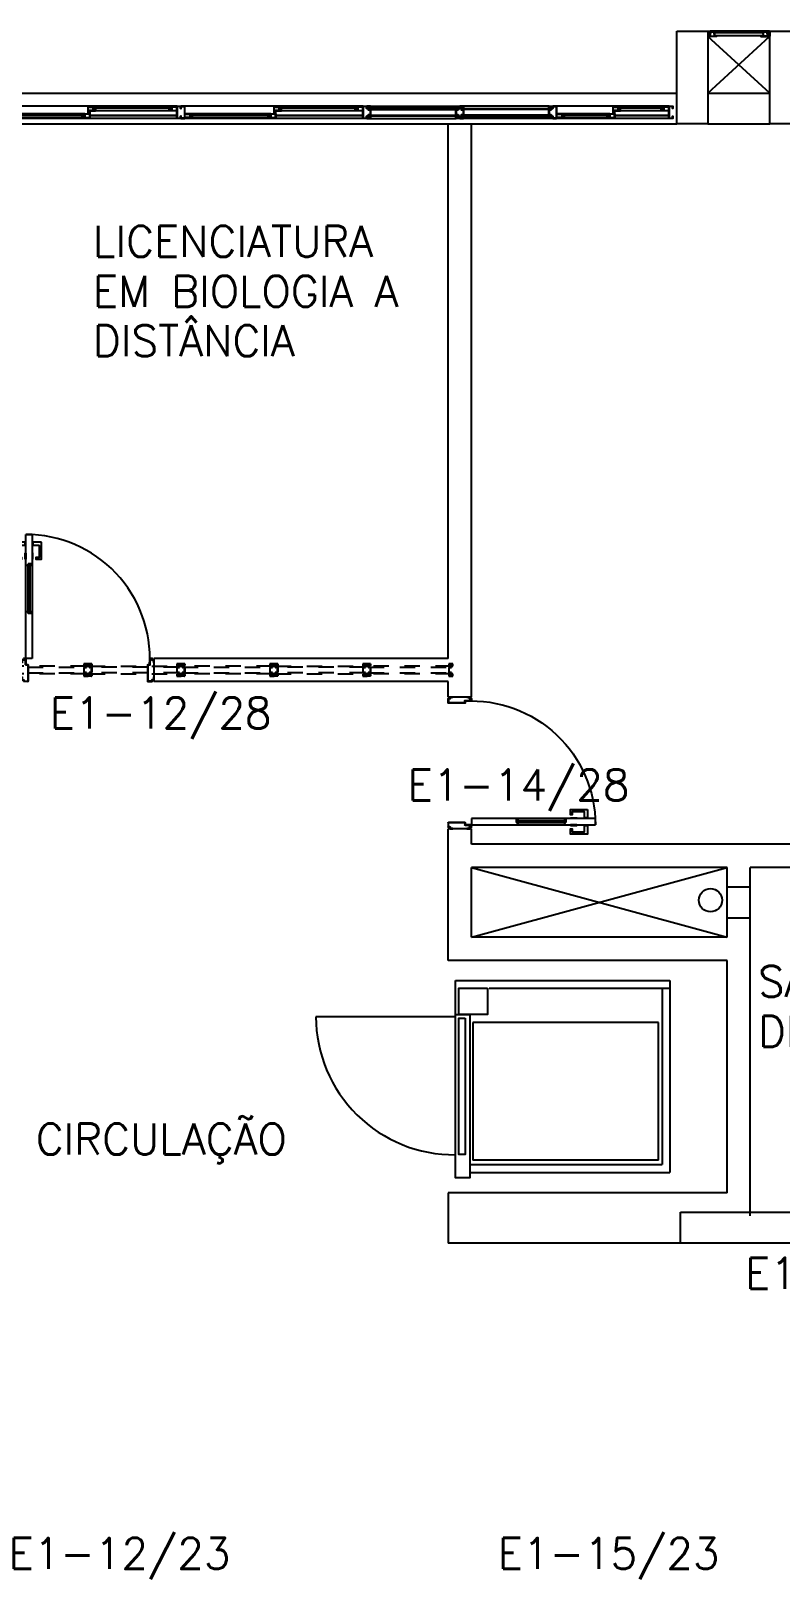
# Model space of a CAD drawing. Header units: millimetres. Extents: x 2801 to 3319, y 1187 to 1422.
# Drawn here: x 3139.78 to 3144.62, y 1273.57 to 1283.6 of the extents above; entities that cross this region are included whole.
import ezdxf

# ---------------------------------------------------------------- set-up
doc = ezdxf.new("R2010")
doc.units = ezdxf.units.MM
doc.linetypes.add('DASHED', pattern=[19.05, 12.7, -6.35])
doc.linetypes.add('HIDDEN', pattern=[0.375, 0.25, -0.125])
for name, color, linetype in [('AR-ALV', 2, 'Continuous'), ('AR-ELEV2', 1, 'Continuous'), ('AR-ELEV3', 1, 'Continuous'), ('AR-ESQ', 1, 'Continuous'), ('AR-ESQ-C', 1, 'Continuous'), ('AR-ESQPROJ', 1, 'HIDDEN'), ('AR-ESTC', 3, 'Continuous'), ('AR-PEITORIL', 1, 'Continuous'), ('AR-PORTA', 1, 'Continuous'), ('AR-PROJ', 1, 'HIDDEN'), ('AR-SHAFT', 1, 'Continuous'), ('AR-TALUDE', 1, 'Continuous'), ('DT-ESQ-BAGUETE-C', 2, 'Continuous'), ('DT-ESQ-BAGUETE-V', 1, 'Continuous'), ('DT-ESQ-CHAPA DOBRADA-V', 1, 'Continuous'), ('DT-ESQ-MARCO-V', 1, 'Continuous'), ('DT-ESQ-PERFIL CADEIRA-C', 2, 'Continuous'), ('DT-ESQ-PERFIL CADEIRA-V', 1, 'Continuous'), ('DT-ESQ-PERFIL U SIMPLES-C', 2, 'Continuous'), ('DT-ESQ-PERFIL U-C', 2, 'Continuous'), ('DT-ESQ-PERFIL U-V', 1, 'Continuous'), ('DT-ESQ-PROJ', 1, 'HIDDEN'), ('DT-ESQ-VENEZIANA-C', 2, 'Continuous'), ('DT-ESQ-VENEZIANA-V', 2, 'Continuous'), ('DT-ESQ-VIDRO-C', 2, 'Continuous'), ('DT-ESQ-VIDRO-V', 2, 'Continuous'), ('ENDEREÇO', 2, 'Continuous'), ('maçaneta', 1, 'Continuous'), ('mov', 1, 'Continuous'), ('PM-PERFIL U-C', 2, 'Continuous'), ('PM-VIDRO', 1, 'Continuous'), ('pm1', 2, 'Continuous'), ('pm2', 2, 'Continuous'), ('projeção', 1, 'DASHED'), ('TEXTO', 2, 'Continuous')]:
    doc.layers.add(name, color=color, linetype=linetype)
doc.styles.add('UNB-100', font='simplex.shx', dxfattribs={"height": 0.2})
doc.styles.add('UNB1-100', font='simplex.shx', dxfattribs={"height": 0.2})

# ---------------------------------------------------------------- blocks, each defined once
blk = doc.blocks.new('elev-plataforma-planta')
at = {"layer": 'AR-ELEV2', "color": 2}
for p, q in [((1.162, 1.31), (0.272, 1.31)), ((0.272, 1.31), (0.272, 0.113)), ((1.162, 1.31), (1.162, 0.113)), ((0.272, 0.113), (0.312, 0.113)), ((0.312, 0.113), (1.102, 0.113)), ((1.102, 0.113), (1.162, 0.113))]:
    blk.add_line(p, q, dxfattribs=at)
for points in [[(0.05, 0.206), (0.221, 0.206), (0.221, 0.021), (0.05, 0.021)], [(0.221, 0.094), (1.274, 0.094), (1.274, 0), (0.221, 0)]]:
    blk.add_lwpolyline(points, close=True, dxfattribs=at)
at = {"layer": 'AR-ELEV3', "color": 2}
for p, q in [((0, 0), (0, 1.384)), ((0, 1.384), (1.24, 1.384)), ((0.05, 0.218), (0.05, 1.384)), ((0.05, 1.334), (1.19, 1.334)), ((1.19, 0.094), (1.19, 1.334)), ((1.24, 0.094), (1.24, 1.384)), ((0.221, 0), (0, 0))]:
    blk.add_line(p, q, dxfattribs=at)
blk.add_lwpolyline([(0.245, 0.063), (1.125, 0.063), (1.125, 0.021), (0.245, 0.021)], close=True, dxfattribs=at)
at = {"layer": 'projeção', "color": 2}
blk.add_line((0.235, 0), (0.235, -0.9), dxfattribs=at)
blk.add_arc((0.234, -0.008), 0.892, 270.0946, 0.5456, dxfattribs=at)
blk = doc.blocks.new('EF61-P')
at = {"layer": 'DT-ESQ-BAGUETE-C', "ltscale": 0.1}
for points in [[(0.0735, -0.1), (0.06, -0.1), (0.06, -0.0985), (0.073, -0.0985, 0.4142136), (0.0735, -0.098), (0.0735, -0.087, 0.4142136), (0.073, -0.0865), (0.06, -0.0865), (0.06, -0.085), (0.0735, -0.085, -0.4142136), (0.075, -0.0865), (0.075, -0.0985, -0.4142136)], [(0.339, -0.1), (0.3525, -0.1), (0.3525, -0.0985), (0.3395, -0.0985, -0.4142136), (0.339, -0.098), (0.339, -0.087, -0.4142136), (0.3395, -0.0865), (0.3525, -0.0865), (0.3525, -0.085), (0.339, -0.085, 0.4142136), (0.3375, -0.0865), (0.3375, -0.0985, 0.4142136)], [(0.4225, -0.055), (0.409, -0.055), (0.409, -0.0535), (0.422, -0.0535, 0.4142136), (0.4225, -0.053), (0.4225, -0.042, 0.4142136), (0.422, -0.0415), (0.409, -0.0415), (0.409, -0.04), (0.4225, -0.04, -0.4142136), (0.424, -0.0415), (0.424, -0.0535, -0.4142136)], [(0.7015, -0.055), (0.715, -0.055), (0.715, -0.0535), (0.702, -0.0535, -0.4142136), (0.7015, -0.053), (0.7015, -0.042, -0.4142136), (0.702, -0.0415), (0.715, -0.0415), (0.715, -0.04), (0.7015, -0.04, 0.4142136), (0.7, -0.0415), (0.7, -0.0535, 0.4142136)], [(2.0485, -0.1), (2.035, -0.1), (2.035, -0.0985), (2.048, -0.0985, 0.4142136), (2.0485, -0.098), (2.0485, -0.087, 0.4142136), (2.048, -0.0865), (2.035, -0.0865), (2.035, -0.085), (2.0485, -0.085, -0.4142136), (2.05, -0.0865), (2.05, -0.0985, -0.4142136)], [(2.5265, -0.1), (2.54, -0.1), (2.54, -0.0985), (2.527, -0.0985, -0.4142136), (2.5265, -0.098), (2.5265, -0.087, -0.4142136), (2.527, -0.0865), (2.54, -0.0865), (2.54, -0.085), (2.5265, -0.085, 0.4142136), (2.525, -0.0865), (2.525, -0.0985, 0.4142136)], [(2.61, -0.055), (2.5965, -0.055), (2.5965, -0.0535), (2.6095, -0.0535, 0.4142136), (2.61, -0.053), (2.61, -0.042, 0.4142136), (2.6095, -0.0415), (2.5965, -0.0415), (2.5965, -0.04), (2.61, -0.04, -0.4142136), (2.6115, -0.0415), (2.6115, -0.0535, -0.4142136)], [(3.1015, -0.055), (3.115, -0.055), (3.115, -0.0535), (3.102, -0.0535, -0.4142136), (3.1015, -0.053), (3.1015, -0.042, -0.4142136), (3.102, -0.0415), (3.115, -0.0415), (3.115, -0.04), (3.1015, -0.04, 0.4142136), (3.1, -0.0415), (3.1, -0.0535, 0.4142136)], [(3.2485, -0.1), (3.235, -0.1), (3.235, -0.0985), (3.248, -0.0985, 0.4142136), (3.2485, -0.098), (3.2485, -0.087, 0.4142136), (3.248, -0.0865), (3.235, -0.0865), (3.235, -0.085), (3.2485, -0.085, -0.4142136), (3.25, -0.0865), (3.25, -0.0985, -0.4142136)], [(3.7265, -0.1), (3.74, -0.1), (3.74, -0.0985), (3.727, -0.0985, -0.4142136), (3.7265, -0.098), (3.7265, -0.087, -0.4142136), (3.727, -0.0865), (3.74, -0.0865), (3.74, -0.085), (3.7265, -0.085, 0.4142136), (3.725, -0.0865), (3.725, -0.0985, 0.4142136)], [(3.81, -0.055), (3.7965, -0.055), (3.7965, -0.0535), (3.8095, -0.0535, 0.4142136), (3.81, -0.053), (3.81, -0.042, 0.4142136), (3.8095, -0.0415), (3.7965, -0.0415), (3.7965, -0.04), (3.81, -0.04, -0.4142136), (3.8115, -0.0415), (3.8115, -0.0535, -0.4142136)]]:
    blk.add_lwpolyline(points, format="xyb", close=True, dxfattribs=at)
at = {"layer": 'DT-ESQ-BAGUETE-V', "ltscale": 0.1}
for p, q in [((0.0735, -0.085), (0.339, -0.085)), ((0.4225, -0.04), (0.7015, -0.04)), ((2.0485, -0.085), (2.5265, -0.085)), ((2.61, -0.04), (3.1015, -0.04)), ((3.2485, -0.085), (3.7265, -0.085)), ((3.81, -0.04), (4.3015, -0.04))]:
    blk.add_line(p, q, dxfattribs=at)
at = {"layer": 'DT-ESQ-CHAPA DOBRADA-V', "ltscale": 0.1}
for p, q in [((0.025, -0.052), (0.374, -0.052)), ((0.025, -0.055), (0.374, -0.055)), ((2, -0.052), (2.5615, -0.052)), ((2, -0.055), (2.5615, -0.055)), ((3.2, -0.052), (3.7615, -0.052)), ((3.2, -0.055), (3.7615, -0.055))]:
    blk.add_line(p, q, dxfattribs=at)
at = {"layer": 'DT-ESQ-MARCO-V', "ltscale": 0.1}
for p, q in [((0.7985, -0.035), (1.3515, -0.035)), ((1.9515, -0.035), (1.3985, -0.035)), ((0.7985, -0.115), (1.3515, -0.115)), ((1.9515, -0.115), (1.3985, -0.115))]:
    blk.add_line(p, q, dxfattribs=at)
at = {"layer": 'DT-ESQ-PERFIL CADEIRA-C', "ltscale": 0.1}
for p, q in [((0.376, -0.0635), (0.4225, -0.0635)), ((0.75, -0.0635), (0.7015, -0.0635)), ((2.5635, -0.0635), (2.61, -0.0635)), ((3.15, -0.0635), (3.1015, -0.0635)), ((3.7635, -0.0635), (3.81, -0.0635)), ((0.025, -0.1085), (0.0735, -0.1085)), ((0.3855, -0.1085), (0.339, -0.1085)), ((2, -0.1085), (2.0485, -0.1085)), ((2.573, -0.1085), (2.5265, -0.1085)), ((3.2, -0.1085), (3.2485, -0.1085)), ((3.773, -0.1085), (3.7265, -0.1085))]:
    blk.add_line(p, q, dxfattribs=at)
for points in [[(0.0735, -0.11), (0.025, -0.11), (0.025, -0.1085), (0.06, -0.1085, -0.1989119), (0.0589, -0.1081, -0.1989128), (0.0585, -0.107), (0.0585, -0.087, 0.4142136), (0.058, -0.0865), (0.025, -0.0865), (0.025, -0.085), (0.0585, -0.085, -0.4142136), (0.06, -0.0865), (0.06, -0.0985), (0.06, -0.1), (0.06, -0.107), (0.0735, -0.107, -1)], [(0.339, -0.107, 1), (0.339, -0.11), (0.3855, -0.11, 0.4142136), (0.3875, -0.108), (0.3875, -0.087, 0.4142136), (0.3855, -0.085), (0.354, -0.085, 0.4142136), (0.3525, -0.0865), (0.3525, -0.107)], [(0.3525, -0.1085, 0.1989127), (0.3536, -0.1081, 0.1989133), (0.354, -0.107), (0.354, -0.087, -0.4142136), (0.3545, -0.0865), (0.3855, -0.0865, -0.4142136), (0.386, -0.087), (0.386, -0.108, -0.4142136), (0.3855, -0.1085)], [(0.4225, -0.062, -1), (0.4225, -0.065), (0.376, -0.065, -0.4142136), (0.374, -0.063), (0.374, -0.042, -0.4142136), (0.376, -0.04), (0.4075, -0.04, -0.4142136), (0.409, -0.0415), (0.409, -0.062)], [(0.409, -0.0635, -0.1989127), (0.4079, -0.0631, -0.1989133), (0.4075, -0.062), (0.4075, -0.042, 0.4142136), (0.407, -0.0415), (0.376, -0.0415, 0.4142136), (0.3755, -0.042), (0.3755, -0.063, 0.4142136), (0.376, -0.0635)], [(0.7015, -0.065), (0.75, -0.065), (0.75, -0.0635), (0.715, -0.0635, 0.1989119), (0.7161, -0.0631, 0.1989128), (0.7165, -0.062), (0.7165, -0.042, -0.4142136), (0.717, -0.0415), (0.75, -0.0415), (0.75, -0.04), (0.7165, -0.04, 0.4142136), (0.715, -0.0415), (0.715, -0.0535), (0.715, -0.055), (0.715, -0.062), (0.7015, -0.062, 1)], [(2.0485, -0.11), (2, -0.11), (2, -0.1085), (2.035, -0.1085, -0.1989119), (2.0339, -0.1081, -0.1989128), (2.0335, -0.107), (2.0335, -0.087, 0.4142136), (2.033, -0.0865), (2, -0.0865), (2, -0.085), (2.0335, -0.085, -0.4142136), (2.035, -0.0865), (2.035, -0.0985), (2.035, -0.1), (2.035, -0.107), (2.0485, -0.107, -1)], [(2.5265, -0.107, 1), (2.5265, -0.11), (2.573, -0.11, 0.4142136), (2.575, -0.108), (2.575, -0.087, 0.4142136), (2.573, -0.085), (2.5415, -0.085, 0.4142136), (2.54, -0.0865), (2.54, -0.107)], [(2.54, -0.1085, 0.1989127), (2.5411, -0.1081, 0.1989133), (2.5415, -0.107), (2.5415, -0.087, -0.4142136), (2.542, -0.0865), (2.573, -0.0865, -0.4142136), (2.5735, -0.087), (2.5735, -0.108, -0.4142136), (2.573, -0.1085)], [(2.61, -0.062, -1), (2.61, -0.065), (2.5635, -0.065, -0.4142136), (2.5615, -0.063), (2.5615, -0.042, -0.4142136), (2.5635, -0.04), (2.595, -0.04, -0.4142136), (2.5965, -0.0415), (2.5965, -0.062)], [(2.5965, -0.0635, -0.1989127), (2.5954, -0.0631, -0.1989133), (2.595, -0.062), (2.595, -0.042, 0.4142136), (2.5945, -0.0415), (2.5635, -0.0415, 0.4142136), (2.563, -0.042), (2.563, -0.063, 0.4142136), (2.5635, -0.0635)], [(3.1015, -0.065), (3.15, -0.065), (3.15, -0.0635), (3.115, -0.0635, 0.1989119), (3.1161, -0.0631, 0.1989128), (3.1165, -0.062), (3.1165, -0.042, -0.4142136), (3.117, -0.0415), (3.15, -0.0415), (3.15, -0.04), (3.1165, -0.04, 0.4142136), (3.115, -0.0415), (3.115, -0.0535), (3.115, -0.055), (3.115, -0.062), (3.1015, -0.062, 1)], [(3.2485, -0.11), (3.2, -0.11), (3.2, -0.1085), (3.235, -0.1085, -0.1989119), (3.2339, -0.1081, -0.1989128), (3.2335, -0.107), (3.2335, -0.087, 0.4142136), (3.233, -0.0865), (3.2, -0.0865), (3.2, -0.085), (3.2335, -0.085, -0.4142136), (3.235, -0.0865), (3.235, -0.0985), (3.235, -0.1), (3.235, -0.107), (3.2485, -0.107, -1)], [(3.7265, -0.107, 1), (3.7265, -0.11), (3.773, -0.11, 0.4142136), (3.775, -0.108), (3.775, -0.087, 0.4142136), (3.773, -0.085), (3.7415, -0.085, 0.4142136), (3.74, -0.0865), (3.74, -0.107)], [(3.74, -0.1085, 0.1989127), (3.7411, -0.1081, 0.1989133), (3.7415, -0.107), (3.7415, -0.087, -0.4142136), (3.742, -0.0865), (3.773, -0.0865, -0.4142136), (3.7735, -0.087), (3.7735, -0.108, -0.4142136), (3.773, -0.1085)], [(3.81, -0.062, -1), (3.81, -0.065), (3.7635, -0.065, -0.4142136), (3.7615, -0.063), (3.7615, -0.042, -0.4142136), (3.7635, -0.04), (3.795, -0.04, -0.4142136), (3.7965, -0.0415), (3.7965, -0.062)], [(3.7965, -0.0635, -0.1989127), (3.7954, -0.0631, -0.1989133), (3.795, -0.062), (3.795, -0.042, 0.4142136), (3.7945, -0.0415), (3.7635, -0.0415, 0.4142136), (3.763, -0.042), (3.763, -0.063, 0.4142136), (3.7635, -0.0635)]]:
    blk.add_lwpolyline(points, format="xyb", close=True, dxfattribs=at)
at = {"layer": 'DT-ESQ-PERFIL CADEIRA-V', "ltscale": 0.1}
for p, q in [((0.4075, -0.065), (0.7015, -0.065)), ((2.595, -0.065), (3.1015, -0.065)), ((3.795, -0.065), (4.3015, -0.065)), ((0.0735, -0.11), (0.339, -0.11)), ((2.0485, -0.11), (2.5265, -0.11)), ((3.2485, -0.11), (3.7265, -0.11))]:
    blk.add_line(p, q, dxfattribs=at)
at = {"layer": 'DT-ESQ-PERFIL U SIMPLES-C', "ltscale": 0.1}
for points in [[(0.376, -0.077), (0.384, -0.077), (0.384, -0.0755), (0.376, -0.0755, -0.4142136), (0.3755, -0.075), (0.3755, -0.067, -0.4142136), (0.376, -0.0665), (0.384, -0.0665), (0.384, -0.065), (0.376, -0.065, 0.4142136), (0.374, -0.067), (0.374, -0.075, 0.4142136)], [(0.3855, -0.073), (0.3775, -0.073), (0.3775, -0.0745), (0.3855, -0.0745, -0.4142136), (0.386, -0.075), (0.386, -0.083, -0.4142136), (0.3855, -0.0835), (0.3775, -0.0835), (0.3775, -0.085), (0.3855, -0.085, 0.4142136), (0.3875, -0.083), (0.3875, -0.075, 0.4142136)], [(2.5635, -0.077), (2.5715, -0.077), (2.5715, -0.0755), (2.5635, -0.0755, -0.4142136), (2.563, -0.075), (2.563, -0.067, -0.4142136), (2.5635, -0.0665), (2.5715, -0.0665), (2.5715, -0.065), (2.5635, -0.065, 0.4142136), (2.5615, -0.067), (2.5615, -0.075, 0.4142136)], [(2.573, -0.073), (2.565, -0.073), (2.565, -0.0745), (2.573, -0.0745, -0.4142136), (2.5735, -0.075), (2.5735, -0.083, -0.4142136), (2.573, -0.0835), (2.565, -0.0835), (2.565, -0.085), (2.573, -0.085, 0.4142136), (2.575, -0.083), (2.575, -0.075, 0.4142136)], [(3.7635, -0.077), (3.7715, -0.077), (3.7715, -0.0755), (3.7635, -0.0755, -0.4142136), (3.763, -0.075), (3.763, -0.067, -0.4142136), (3.7635, -0.0665), (3.7715, -0.0665), (3.7715, -0.065), (3.7635, -0.065, 0.4142136), (3.7615, -0.067), (3.7615, -0.075, 0.4142136)], [(3.773, -0.073), (3.765, -0.073), (3.765, -0.0745), (3.773, -0.0745, -0.4142136), (3.7735, -0.075), (3.7735, -0.083, -0.4142136), (3.773, -0.0835), (3.765, -0.0835), (3.765, -0.085), (3.773, -0.085, 0.4142136), (3.775, -0.083), (3.775, -0.075, 0.4142136)]]:
    blk.add_lwpolyline(points, format="xyb", close=True, dxfattribs=at)
at = {"layer": 'DT-ESQ-PERFIL U-C', "ltscale": 0.1}
for points in [[(0, -0.0365, -0.4142136), (0.0015, -0.035), (0.0235, -0.035, -0.4142136), (0.025, -0.0365), (0.025, -0.1135, -0.4142136), (0.0235, -0.115), (0.0015, -0.115, -0.4142136), (0, -0.1135), (0, -0.1), (0.0015, -0.1), (0.0015, -0.113, 0.4142136), (0.002, -0.1135), (0.023, -0.1135, 0.4142136), (0.0235, -0.113), (0.0235, -0.037, 0.4142136), (0.023, -0.0365), (0.002, -0.0365, 0.4142136), (0.0015, -0.037), (0.0015, -0.05), (0, -0.05)], [(0.775, -0.0365, 0.4142136), (0.7735, -0.035), (0.7515, -0.035, 0.4142136), (0.75, -0.0365), (0.75, -0.1135, 0.4142136), (0.7515, -0.115), (0.7735, -0.115, 0.4142136), (0.775, -0.1135), (0.775, -0.1), (0.7735, -0.1), (0.7735, -0.113, -0.4142136), (0.773, -0.1135), (0.752, -0.1135, -0.4142136), (0.7515, -0.113), (0.7515, -0.037, -0.4142136), (0.752, -0.0365), (0.773, -0.0365, -0.4142136), (0.7735, -0.037), (0.7735, -0.05), (0.775, -0.05)], [(0.8, -0.1035), (0.8, -0.1135, -0.4142136), (0.7985, -0.115), (0.7765, -0.115, -0.4142136), (0.775, -0.1135), (0.775, -0.1), (0.7765, -0.1), (0.7765, -0.113, 0.4142136), (0.777, -0.1135), (0.798, -0.1135, 0.4142136), (0.7985, -0.113), (0.7985, -0.1035), (0.7855, -0.1035, -0.4142136), (0.784, -0.102), (0.784, -0.092, -0.4142136), (0.7855, -0.0905), (0.7985, -0.0905), (0.7985, -0.0595), (0.7855, -0.0595, -0.4142136), (0.784, -0.058), (0.784, -0.048, -0.4142136), (0.7855, -0.0465), (0.7985, -0.0465), (0.7985, -0.037, 0.4142136), (0.798, -0.0365), (0.777, -0.0365, 0.4142136), (0.7765, -0.037), (0.7765, -0.05), (0.775, -0.05), (0.775, -0.0365, -0.4142136), (0.7765, -0.035), (0.7985, -0.035, -0.4142136), (0.8, -0.0365), (0.8, -0.0465, -0.4142136), (0.7985, -0.048), (0.7855, -0.048), (0.7855, -0.058), (0.7985, -0.058), (0.7985, -0.058, -0.4142136), (0.8, -0.0595), (0.8, -0.0905, -0.4142136), (0.7985, -0.092), (0.7985, -0.092), (0.7855, -0.092), (0.7855, -0.102), (0.7985, -0.102, -0.4142136)], [(1.35, -0.1035), (1.35, -0.1135, 0.4142136), (1.3515, -0.115), (1.3735, -0.115, 0.4142136), (1.375, -0.1135), (1.375, -0.1), (1.3735, -0.1), (1.3735, -0.113, -0.4142136), (1.373, -0.1135), (1.352, -0.1135, -0.4142136), (1.3515, -0.113), (1.3515, -0.1035), (1.3645, -0.1035, 0.4142136), (1.366, -0.102), (1.366, -0.092, 0.4142136), (1.3645, -0.0905), (1.3515, -0.0905), (1.3515, -0.0595), (1.3645, -0.0595, 0.4142136), (1.366, -0.058), (1.366, -0.048, 0.4142136), (1.3645, -0.0465), (1.3515, -0.0465), (1.3515, -0.037, -0.4142136), (1.352, -0.0365), (1.373, -0.0365, -0.4142136), (1.3735, -0.037), (1.3735, -0.05), (1.375, -0.05), (1.375, -0.0365, 0.4142136), (1.3735, -0.035), (1.3515, -0.035, 0.4142136), (1.35, -0.0365), (1.35, -0.0465, 0.4142136), (1.3515, -0.048), (1.3645, -0.048), (1.3645, -0.058), (1.3515, -0.058), (1.3515, -0.058, 0.4142136), (1.35, -0.0595), (1.35, -0.0905, 0.4142136), (1.3515, -0.092), (1.3515, -0.092), (1.3645, -0.092), (1.3645, -0.102), (1.3515, -0.102, 0.4142136)], [(1.4, -0.1035), (1.4, -0.1135, -0.4142136), (1.3985, -0.115), (1.3765, -0.115, -0.4142136), (1.375, -0.1135), (1.375, -0.1), (1.3765, -0.1), (1.3765, -0.113, 0.4142136), (1.377, -0.1135), (1.398, -0.1135, 0.4142136), (1.3985, -0.113), (1.3985, -0.1035), (1.3855, -0.1035, -0.4142136), (1.384, -0.102), (1.384, -0.092, -0.4142136), (1.3855, -0.0905), (1.3985, -0.0905), (1.3985, -0.0595), (1.3855, -0.0595, -0.4142136), (1.384, -0.058), (1.384, -0.048, -0.4142136), (1.3855, -0.0465), (1.3985, -0.0465), (1.3985, -0.037, 0.4142136), (1.398, -0.0365), (1.377, -0.0365, 0.4142136), (1.3765, -0.037), (1.3765, -0.05), (1.375, -0.05), (1.375, -0.0365, -0.4142136), (1.3765, -0.035), (1.3985, -0.035, -0.4142136), (1.4, -0.0365), (1.4, -0.0465, -0.4142136), (1.3985, -0.048), (1.3855, -0.048), (1.3855, -0.058), (1.3985, -0.058), (1.3985, -0.058, -0.4142136), (1.4, -0.0595), (1.4, -0.0905, -0.4142136), (1.3985, -0.092), (1.3985, -0.092), (1.3855, -0.092), (1.3855, -0.102), (1.3985, -0.102, -0.4142136)], [(1.95, -0.1035), (1.95, -0.1135, 0.4142136), (1.9515, -0.115), (1.9735, -0.115, 0.4142136), (1.975, -0.1135), (1.975, -0.1), (1.9735, -0.1), (1.9735, -0.113, -0.4142136), (1.973, -0.1135), (1.952, -0.1135, -0.4142136), (1.9515, -0.113), (1.9515, -0.1035), (1.9645, -0.1035, 0.4142136), (1.966, -0.102), (1.966, -0.092, 0.4142136), (1.9645, -0.0905), (1.9515, -0.0905), (1.9515, -0.0595), (1.9645, -0.0595, 0.4142136), (1.966, -0.058), (1.966, -0.048, 0.4142136), (1.9645, -0.0465), (1.9515, -0.0465), (1.9515, -0.037, -0.4142136), (1.952, -0.0365), (1.973, -0.0365, -0.4142136), (1.9735, -0.037), (1.9735, -0.05), (1.975, -0.05), (1.975, -0.0365, 0.4142136), (1.9735, -0.035), (1.9515, -0.035, 0.4142136), (1.95, -0.0365), (1.95, -0.0465, 0.4142136), (1.9515, -0.048), (1.9645, -0.048), (1.9645, -0.058), (1.9515, -0.058), (1.9515, -0.058, 0.4142136), (1.95, -0.0595), (1.95, -0.0905, 0.4142136), (1.9515, -0.092), (1.9515, -0.092), (1.9645, -0.092), (1.9645, -0.102), (1.9515, -0.102, 0.4142136)], [(1.975, -0.0365, -0.4142136), (1.9765, -0.035), (1.9985, -0.035, -0.4142136), (2, -0.0365), (2, -0.1135, -0.4142136), (1.9985, -0.115), (1.9765, -0.115, -0.4142136), (1.975, -0.1135), (1.975, -0.1), (1.9765, -0.1), (1.9765, -0.113, 0.4142136), (1.977, -0.1135), (1.998, -0.1135, 0.4142136), (1.9985, -0.113), (1.9985, -0.037, 0.4142136), (1.998, -0.0365), (1.977, -0.0365, 0.4142136), (1.9765, -0.037), (1.9765, -0.05), (1.975, -0.05)], [(3.175, -0.0365, 0.4142136), (3.1735, -0.035), (3.1515, -0.035, 0.4142136), (3.15, -0.0365), (3.15, -0.1135, 0.4142136), (3.1515, -0.115), (3.1735, -0.115, 0.4142136), (3.175, -0.1135), (3.175, -0.1), (3.1735, -0.1), (3.1735, -0.113, -0.4142136), (3.173, -0.1135), (3.152, -0.1135, -0.4142136), (3.1515, -0.113), (3.1515, -0.037, -0.4142136), (3.152, -0.0365), (3.173, -0.0365, -0.4142136), (3.1735, -0.037), (3.1735, -0.05), (3.175, -0.05)], [(3.175, -0.0365, -0.4142136), (3.1765, -0.035), (3.1985, -0.035, -0.4142136), (3.2, -0.0365), (3.2, -0.1135, -0.4142136), (3.1985, -0.115), (3.1765, -0.115, -0.4142136), (3.175, -0.1135), (3.175, -0.1), (3.1765, -0.1), (3.1765, -0.113, 0.4142136), (3.177, -0.1135), (3.198, -0.1135, 0.4142136), (3.1985, -0.113), (3.1985, -0.037, 0.4142136), (3.198, -0.0365), (3.177, -0.0365, 0.4142136), (3.1765, -0.037), (3.1765, -0.05), (3.175, -0.05)]]:
    blk.add_lwpolyline(points, format="xyb", close=True, dxfattribs=at)
at = {"layer": 'DT-ESQ-PERFIL U-V', "ltscale": 0.1}
for p, q in [((0.0235, -0.035), (0.7515, -0.035)), ((1.9985, -0.035), (3.1515, -0.035)), ((3.1985, -0.035), (4.3515, -0.035)), ((0.0235, -0.115), (0.7515, -0.115)), ((1.9985, -0.115), (3.1515, -0.115)), ((3.1985, -0.115), (4.3515, -0.115))]:
    blk.add_line(p, q, dxfattribs=at)
at = {"layer": 'DT-ESQ-VIDRO-C', "ltscale": 0.1}
for points in [[(0.7125, -0.06), (0.7125, -0.057), (0.4115, -0.057), (0.4115, -0.06)], [(1.3625, -0.056), (1.3625, -0.05), (0.7875, -0.05), (0.7875, -0.056)], [(1.3875, -0.056), (1.3875, -0.05), (1.9625, -0.05), (1.9625, -0.056)], [(3.1125, -0.06), (3.1125, -0.057), (2.599, -0.057), (2.599, -0.06)], [(4.3125, -0.06), (4.3125, -0.057), (3.799, -0.057), (3.799, -0.06)], [(0.063, -0.105), (0.063, -0.102), (0.3495, -0.102), (0.3495, -0.105)], [(2.038, -0.105), (2.038, -0.102), (2.537, -0.102), (2.537, -0.105)], [(3.238, -0.105), (3.238, -0.102), (3.737, -0.102), (3.737, -0.105)]]:
    blk.add_lwpolyline(points, close=True, dxfattribs=at)
at = {"layer": 'DT-ESQ-VIDRO-V', "ltscale": 0.1}
for points in [[(1.3625, -0.094), (1.3625, -0.1), (0.7875, -0.1), (0.7875, -0.094)], [(1.3875, -0.094), (1.3875, -0.1), (1.9625, -0.1), (1.9625, -0.094)]]:
    blk.add_lwpolyline(points, close=True, dxfattribs=at)
blk = doc.blocks.new('EF138-P')
at = {"layer": 'DT-ESQ-PROJ', "ltscale": 0.1}
for points in [[(0.025, -0.1035), (0.025, -0.1135, -0.4142136), (0.0235, -0.115), (0.0015, -0.115, -0.4142136), (0, -0.1135), (0, -0.1), (0.0015, -0.1), (0.0015, -0.113, 0.4142136), (0.002, -0.1135), (0.023, -0.1135, 0.4142136), (0.0235, -0.113), (0.0235, -0.1035), (0.0105, -0.1035, -0.4142136), (0.009, -0.102), (0.009, -0.092, -0.4142136), (0.0105, -0.0905), (0.0235, -0.0905), (0.0235, -0.0595), (0.0105, -0.0595, -0.4142136), (0.009, -0.058), (0.009, -0.048, -0.4142136), (0.0105, -0.0465), (0.0235, -0.0465), (0.0235, -0.037, 0.4142136), (0.023, -0.0365), (0.002, -0.0365, 0.4142136), (0.0015, -0.037), (0.0015, -0.05), (0, -0.05), (0, -0.0365, -0.4142136), (0.0015, -0.035), (0.0235, -0.035, -0.4142136), (0.025, -0.0365), (0.025, -0.0465, -0.4142136), (0.0235, -0.048), (0.0105, -0.048), (0.0105, -0.058), (0.0235, -0.058), (0.0235, -0.058, -0.4142136), (0.025, -0.0595), (0.025, -0.0905, -0.4142136), (0.0235, -0.092), (0.0235, -0.092), (0.0105, -0.092), (0.0105, -0.102), (0.0235, -0.102, -0.4142136)], [(0.575, -0.1035), (0.575, -0.1135, 0.4142136), (0.5765, -0.115), (0.5985, -0.115, 0.4142136), (0.6, -0.1135), (0.6, -0.1), (0.5985, -0.1), (0.5985, -0.113, -0.4142136), (0.598, -0.1135), (0.577, -0.1135, -0.4142136), (0.5765, -0.113), (0.5765, -0.1035), (0.5895, -0.1035, 0.4142136), (0.591, -0.102), (0.591, -0.092, 0.4142136), (0.5895, -0.0905), (0.5765, -0.0905), (0.5765, -0.0595), (0.5895, -0.0595, 0.4142136), (0.591, -0.058), (0.591, -0.048, 0.4142136), (0.5895, -0.0465), (0.5765, -0.0465), (0.5765, -0.037, -0.4142136), (0.577, -0.0365), (0.598, -0.0365, -0.4142136), (0.5985, -0.037), (0.5985, -0.05), (0.6, -0.05), (0.6, -0.0365, 0.4142136), (0.5985, -0.035), (0.5765, -0.035, 0.4142136), (0.575, -0.0365), (0.575, -0.0465, 0.4142136), (0.5765, -0.048), (0.5895, -0.048), (0.5895, -0.058), (0.5765, -0.058), (0.5765, -0.058, 0.4142136), (0.575, -0.0595), (0.575, -0.0905, 0.4142136), (0.5765, -0.092), (0.5765, -0.092), (0.5895, -0.092), (0.5895, -0.102), (0.5765, -0.102, 0.4142136)], [(0.625, -0.1035), (0.625, -0.1135, -0.4142136), (0.6235, -0.115), (0.6015, -0.115, -0.4142136), (0.6, -0.1135), (0.6, -0.1), (0.6015, -0.1), (0.6015, -0.113, 0.4142136), (0.602, -0.1135), (0.623, -0.1135, 0.4142136), (0.6235, -0.113), (0.6235, -0.1035), (0.6105, -0.1035, -0.4142136), (0.609, -0.102), (0.609, -0.092, -0.4142136), (0.6105, -0.0905), (0.6235, -0.0905), (0.6235, -0.0595), (0.6105, -0.0595, -0.4142136), (0.609, -0.058), (0.609, -0.048, -0.4142136), (0.6105, -0.0465), (0.6235, -0.0465), (0.6235, -0.037, 0.4142136), (0.623, -0.0365), (0.602, -0.0365, 0.4142136), (0.6015, -0.037), (0.6015, -0.05), (0.6, -0.05), (0.6, -0.0365, -0.4142136), (0.6015, -0.035), (0.6235, -0.035, -0.4142136), (0.625, -0.0365), (0.625, -0.0465, -0.4142136), (0.6235, -0.048), (0.6105, -0.048), (0.6105, -0.058), (0.6235, -0.058), (0.6235, -0.058, -0.4142136), (0.625, -0.0595), (0.625, -0.0905, -0.4142136), (0.6235, -0.092), (0.6235, -0.092), (0.6105, -0.092), (0.6105, -0.102), (0.6235, -0.102, -0.4142136)], [(1.175, -0.1035), (1.175, -0.1135, 0.4142136), (1.1765, -0.115), (1.1985, -0.115, 0.4142136), (1.2, -0.1135), (1.2, -0.1), (1.1985, -0.1), (1.1985, -0.113, -0.4142136), (1.198, -0.1135), (1.177, -0.1135, -0.4142136), (1.1765, -0.113), (1.1765, -0.1035), (1.1895, -0.1035, 0.4142136), (1.191, -0.102), (1.191, -0.092, 0.4142136), (1.1895, -0.0905), (1.1765, -0.0905), (1.1765, -0.0595), (1.1895, -0.0595, 0.4142136), (1.191, -0.058), (1.191, -0.048, 0.4142136), (1.1895, -0.0465), (1.1765, -0.0465), (1.1765, -0.037, -0.4142136), (1.177, -0.0365), (1.198, -0.0365, -0.4142136), (1.1985, -0.037), (1.1985, -0.05), (1.2, -0.05), (1.2, -0.0365, 0.4142136), (1.1985, -0.035), (1.1765, -0.035, 0.4142136), (1.175, -0.0365), (1.175, -0.0465, 0.4142136), (1.1765, -0.048), (1.1895, -0.048), (1.1895, -0.058), (1.1765, -0.058), (1.1765, -0.058, 0.4142136), (1.175, -0.0595), (1.175, -0.0905, 0.4142136), (1.1765, -0.092), (1.1765, -0.092), (1.1895, -0.092), (1.1895, -0.102), (1.1765, -0.102, 0.4142136)], [(1.225, -0.1035), (1.225, -0.1135, -0.4142136), (1.2235, -0.115), (1.2015, -0.115, -0.4142136), (1.2, -0.1135), (1.2, -0.1), (1.2015, -0.1), (1.2015, -0.113, 0.4142136), (1.202, -0.1135), (1.223, -0.1135, 0.4142136), (1.2235, -0.113), (1.2235, -0.1035), (1.2105, -0.1035, -0.4142136), (1.209, -0.102), (1.209, -0.092, -0.4142136), (1.2105, -0.0905), (1.2235, -0.0905), (1.2235, -0.0595), (1.2105, -0.0595, -0.4142136), (1.209, -0.058), (1.209, -0.048, -0.4142136), (1.2105, -0.0465), (1.2235, -0.0465), (1.2235, -0.037, 0.4142136), (1.223, -0.0365), (1.202, -0.0365, 0.4142136), (1.2015, -0.037), (1.2015, -0.05), (1.2, -0.05), (1.2, -0.0365, -0.4142136), (1.2015, -0.035), (1.2235, -0.035, -0.4142136), (1.225, -0.0365), (1.225, -0.0465, -0.4142136), (1.2235, -0.048), (1.2105, -0.048), (1.2105, -0.058), (1.2235, -0.058), (1.2235, -0.058, -0.4142136), (1.225, -0.0595), (1.225, -0.0905, -0.4142136), (1.2235, -0.092), (1.2235, -0.092), (1.2105, -0.092), (1.2105, -0.102), (1.2235, -0.102, -0.4142136)], [(1.775, -0.1035), (1.775, -0.1135, 0.4142136), (1.7765, -0.115), (1.7985, -0.115, 0.4142136), (1.8, -0.1135), (1.8, -0.1), (1.7985, -0.1), (1.7985, -0.113, -0.4142136), (1.798, -0.1135), (1.777, -0.1135, -0.4142136), (1.7765, -0.113), (1.7765, -0.1035), (1.7895, -0.1035, 0.4142136), (1.791, -0.102), (1.791, -0.092, 0.4142136), (1.7895, -0.0905), (1.7765, -0.0905), (1.7765, -0.0595), (1.7895, -0.0595, 0.4142136), (1.791, -0.058), (1.791, -0.048, 0.4142136), (1.7895, -0.0465), (1.7765, -0.0465), (1.7765, -0.037, -0.4142136), (1.777, -0.0365), (1.798, -0.0365, -0.4142136), (1.7985, -0.037), (1.7985, -0.05), (1.8, -0.05), (1.8, -0.0365, 0.4142136), (1.7985, -0.035), (1.7765, -0.035, 0.4142136), (1.775, -0.0365), (1.775, -0.0465, 0.4142136), (1.7765, -0.048), (1.7895, -0.048), (1.7895, -0.058), (1.7765, -0.058), (1.7765, -0.058, 0.4142136), (1.775, -0.0595), (1.775, -0.0905, 0.4142136), (1.7765, -0.092), (1.7765, -0.092), (1.7895, -0.092), (1.7895, -0.102), (1.7765, -0.102, 0.4142136)], [(1.825, -0.1035), (1.825, -0.1135, -0.4142136), (1.8235, -0.115), (1.8015, -0.115, -0.4142136), (1.8, -0.1135), (1.8, -0.1), (1.8015, -0.1), (1.8015, -0.113, 0.4142136), (1.802, -0.1135), (1.823, -0.1135, 0.4142136), (1.8235, -0.113), (1.8235, -0.1035), (1.8105, -0.1035, -0.4142136), (1.809, -0.102), (1.809, -0.092, -0.4142136), (1.8105, -0.0905), (1.8235, -0.0905), (1.8235, -0.0595), (1.8105, -0.0595, -0.4142136), (1.809, -0.058), (1.809, -0.048, -0.4142136), (1.8105, -0.0465), (1.8235, -0.0465), (1.8235, -0.037, 0.4142136), (1.823, -0.0365), (1.802, -0.0365, 0.4142136), (1.8015, -0.037), (1.8015, -0.05), (1.8, -0.05), (1.8, -0.0365, -0.4142136), (1.8015, -0.035), (1.8235, -0.035, -0.4142136), (1.825, -0.0365), (1.825, -0.0465, -0.4142136), (1.8235, -0.048), (1.8105, -0.048), (1.8105, -0.058), (1.8235, -0.058), (1.8235, -0.058, -0.4142136), (1.825, -0.0595), (1.825, -0.0905, -0.4142136), (1.8235, -0.092), (1.8235, -0.092), (1.8105, -0.092), (1.8105, -0.102), (1.8235, -0.102, -0.4142136)], [(2.375, -0.1035), (2.375, -0.1135, 0.4142136), (2.3765, -0.115), (2.3985, -0.115, 0.4142136), (2.4, -0.1135), (2.4, -0.1), (2.3985, -0.1), (2.3985, -0.113, -0.4142136), (2.398, -0.1135), (2.377, -0.1135, -0.4142136), (2.3765, -0.113), (2.3765, -0.1035), (2.3895, -0.1035, 0.4142136), (2.391, -0.102), (2.391, -0.092, 0.4142136), (2.3895, -0.0905), (2.3765, -0.0905), (2.3765, -0.0595), (2.3895, -0.0595, 0.4142136), (2.391, -0.058), (2.391, -0.048, 0.4142136), (2.3895, -0.0465), (2.3765, -0.0465), (2.3765, -0.037, -0.4142136), (2.377, -0.0365), (2.398, -0.0365, -0.4142136), (2.3985, -0.037), (2.3985, -0.05), (2.4, -0.05), (2.4, -0.0365, 0.4142136), (2.3985, -0.035), (2.3765, -0.035, 0.4142136), (2.375, -0.0365), (2.375, -0.0465, 0.4142136), (2.3765, -0.048), (2.3895, -0.048), (2.3895, -0.058), (2.3765, -0.058), (2.3765, -0.058, 0.4142136), (2.375, -0.0595), (2.375, -0.0905, 0.4142136), (2.3765, -0.092), (2.3765, -0.092), (2.3895, -0.092), (2.3895, -0.102), (2.3765, -0.102, 0.4142136)], [(2.425, -0.1035), (2.425, -0.1135, -0.4142136), (2.4235, -0.115), (2.4015, -0.115, -0.4142136), (2.4, -0.1135), (2.4, -0.1), (2.4015, -0.1), (2.4015, -0.113, 0.4142136), (2.402, -0.1135), (2.423, -0.1135, 0.4142136), (2.4235, -0.113), (2.4235, -0.1035), (2.4105, -0.1035, -0.4142136), (2.409, -0.102), (2.409, -0.092, -0.4142136), (2.4105, -0.0905), (2.4235, -0.0905), (2.4235, -0.0595), (2.4105, -0.0595, -0.4142136), (2.409, -0.058), (2.409, -0.048, -0.4142136), (2.4105, -0.0465), (2.4235, -0.0465), (2.4235, -0.037, 0.4142136), (2.423, -0.0365), (2.402, -0.0365, 0.4142136), (2.4015, -0.037), (2.4015, -0.05), (2.4, -0.05), (2.4, -0.0365, -0.4142136), (2.4015, -0.035), (2.4235, -0.035, -0.4142136), (2.425, -0.0365), (2.425, -0.0465, -0.4142136), (2.4235, -0.048), (2.4105, -0.048), (2.4105, -0.058), (2.4235, -0.058), (2.4235, -0.058, -0.4142136), (2.425, -0.0595), (2.425, -0.0905, -0.4142136), (2.4235, -0.092), (2.4235, -0.092), (2.4105, -0.092), (2.4105, -0.102), (2.4235, -0.102, -0.4142136)], [(2.975, -0.1035), (2.975, -0.1135, 0.4142136), (2.9765, -0.115), (2.9985, -0.115, 0.4142136), (3, -0.1135), (3, -0.1), (2.9985, -0.1), (2.9985, -0.113, -0.4142136), (2.998, -0.1135), (2.977, -0.1135, -0.4142136), (2.9765, -0.113), (2.9765, -0.1035), (2.9895, -0.1035, 0.4142136), (2.991, -0.102), (2.991, -0.092, 0.4142136), (2.9895, -0.0905), (2.9765, -0.0905), (2.9765, -0.0595), (2.9895, -0.0595, 0.4142136), (2.991, -0.058), (2.991, -0.048, 0.4142136), (2.9895, -0.0465), (2.9765, -0.0465), (2.9765, -0.037, -0.4142136), (2.977, -0.0365), (2.998, -0.0365, -0.4142136), (2.9985, -0.037), (2.9985, -0.05), (3, -0.05), (3, -0.0365, 0.4142136), (2.9985, -0.035), (2.9765, -0.035, 0.4142136), (2.975, -0.0365), (2.975, -0.0465, 0.4142136), (2.9765, -0.048), (2.9895, -0.048), (2.9895, -0.058), (2.9765, -0.058), (2.9765, -0.058, 0.4142136), (2.975, -0.0595), (2.975, -0.0905, 0.4142136), (2.9765, -0.092), (2.9765, -0.092), (2.9895, -0.092), (2.9895, -0.102), (2.9765, -0.102, 0.4142136)], [(3.025, -0.1035), (3.025, -0.1135, -0.4142136), (3.0235, -0.115), (3.0015, -0.115, -0.4142136), (3, -0.1135), (3, -0.1), (3.0015, -0.1), (3.0015, -0.113, 0.4142136), (3.002, -0.1135), (3.023, -0.1135, 0.4142136), (3.0235, -0.113), (3.0235, -0.1035), (3.0105, -0.1035, -0.4142136), (3.009, -0.102), (3.009, -0.092, -0.4142136), (3.0105, -0.0905), (3.0235, -0.0905), (3.0235, -0.0595), (3.0105, -0.0595, -0.4142136), (3.009, -0.058), (3.009, -0.048, -0.4142136), (3.0105, -0.0465), (3.0235, -0.0465), (3.0235, -0.037, 0.4142136), (3.023, -0.0365), (3.002, -0.0365, 0.4142136), (3.0015, -0.037), (3.0015, -0.05), (3, -0.05), (3, -0.0365, -0.4142136), (3.0015, -0.035), (3.0235, -0.035, -0.4142136), (3.025, -0.0365), (3.025, -0.0465, -0.4142136), (3.0235, -0.048), (3.0105, -0.048), (3.0105, -0.058), (3.0235, -0.058), (3.0235, -0.058, -0.4142136), (3.025, -0.0595), (3.025, -0.0905, -0.4142136), (3.0235, -0.092), (3.0235, -0.092), (3.0105, -0.092), (3.0105, -0.102), (3.0235, -0.102, -0.4142136)], [(3.575, -0.1035), (3.575, -0.1135, 0.4142136), (3.5765, -0.115), (3.5985, -0.115, 0.4142136), (3.6, -0.1135), (3.6, -0.1), (3.5985, -0.1), (3.5985, -0.113, -0.4142136), (3.598, -0.1135), (3.577, -0.1135, -0.4142136), (3.5765, -0.113), (3.5765, -0.1035), (3.5895, -0.1035, 0.4142136), (3.591, -0.102), (3.591, -0.092, 0.4142136), (3.5895, -0.0905), (3.5765, -0.0905), (3.5765, -0.0595), (3.5895, -0.0595, 0.4142136), (3.591, -0.058), (3.591, -0.048, 0.4142136), (3.5895, -0.0465), (3.5765, -0.0465), (3.5765, -0.037, -0.4142136), (3.577, -0.0365), (3.598, -0.0365, -0.4142136), (3.5985, -0.037), (3.5985, -0.05), (3.6, -0.05), (3.6, -0.0365, 0.4142136), (3.5985, -0.035), (3.5765, -0.035, 0.4142136), (3.575, -0.0365), (3.575, -0.0465, 0.4142136), (3.5765, -0.048), (3.5895, -0.048), (3.5895, -0.058), (3.5765, -0.058), (3.5765, -0.058, 0.4142136), (3.575, -0.0595), (3.575, -0.0905, 0.4142136), (3.5765, -0.092), (3.5765, -0.092), (3.5895, -0.092), (3.5895, -0.102), (3.5765, -0.102, 0.4142136)], [(3.625, -0.1035), (3.625, -0.1135, -0.4142136), (3.6235, -0.115), (3.6015, -0.115, -0.4142136), (3.6, -0.1135), (3.6, -0.1), (3.6015, -0.1), (3.6015, -0.113, 0.4142136), (3.602, -0.1135), (3.623, -0.1135, 0.4142136), (3.6235, -0.113), (3.6235, -0.1035), (3.6105, -0.1035, -0.4142136), (3.609, -0.102), (3.609, -0.092, -0.4142136), (3.6105, -0.0905), (3.6235, -0.0905), (3.6235, -0.0595), (3.6105, -0.0595, -0.4142136), (3.609, -0.058), (3.609, -0.048, -0.4142136), (3.6105, -0.0465), (3.6235, -0.0465), (3.6235, -0.037, 0.4142136), (3.623, -0.0365), (3.602, -0.0365, 0.4142136), (3.6015, -0.037), (3.6015, -0.05), (3.6, -0.05), (3.6, -0.0365, -0.4142136), (3.6015, -0.035), (3.6235, -0.035, -0.4142136), (3.625, -0.0365), (3.625, -0.0465, -0.4142136), (3.6235, -0.048), (3.6105, -0.048), (3.6105, -0.058), (3.6235, -0.058), (3.6235, -0.058, -0.4142136), (3.625, -0.0595), (3.625, -0.0905, -0.4142136), (3.6235, -0.092), (3.6235, -0.092), (3.6105, -0.092), (3.6105, -0.102), (3.6235, -0.102, -0.4142136)], [(4.13, -0.1035), (4.13, -0.1135, 0.4142136), (4.1315, -0.115), (4.1535, -0.115, 0.4142136), (4.155, -0.1135), (4.155, -0.1), (4.1535, -0.1), (4.1535, -0.113, -0.4142136), (4.153, -0.1135), (4.132, -0.1135, -0.4142136), (4.1315, -0.113), (4.1315, -0.1035), (4.1445, -0.1035, 0.4142136), (4.146, -0.102), (4.146, -0.092, 0.4142136), (4.1445, -0.0905), (4.1315, -0.0905), (4.1315, -0.0595), (4.1445, -0.0595, 0.4142136), (4.146, -0.058), (4.146, -0.048, 0.4142136), (4.1445, -0.0465), (4.1315, -0.0465), (4.1315, -0.037, -0.4142136), (4.132, -0.0365), (4.153, -0.0365, -0.4142136), (4.1535, -0.037), (4.1535, -0.05), (4.155, -0.05), (4.155, -0.0365, 0.4142136), (4.1535, -0.035), (4.1315, -0.035, 0.4142136), (4.13, -0.0365), (4.13, -0.0465, 0.4142136), (4.1315, -0.048), (4.1445, -0.048), (4.1445, -0.058), (4.1315, -0.058), (4.1315, -0.058, 0.4142136), (4.13, -0.0595), (4.13, -0.0905, 0.4142136), (4.1315, -0.092), (4.1315, -0.092), (4.1445, -0.092), (4.1445, -0.102), (4.1315, -0.102, 0.4142136)]]:
    blk.add_lwpolyline(points, format="xyb", close=True, dxfattribs=at)
for points in [[(0.0125, -0.056), (0.0125, -0.05), (0.5875, -0.05), (0.5875, -0.056)], [(0.0125, -0.094), (0.0125, -0.1), (0.5875, -0.1), (0.5875, -0.094)], [(1.1875, -0.056), (1.1875, -0.05), (0.6125, -0.05), (0.6125, -0.056)], [(1.1875, -0.094), (1.1875, -0.1), (0.6125, -0.1), (0.6125, -0.094)], [(1.7875, -0.056), (1.7875, -0.05), (1.2125, -0.05), (1.2125, -0.056)], [(1.7875, -0.094), (1.7875, -0.1), (1.2125, -0.1), (1.2125, -0.094)], [(1.8125, -0.056), (1.8125, -0.05), (2.3875, -0.05), (2.3875, -0.056)], [(1.8125, -0.094), (1.8125, -0.1), (2.3875, -0.1), (2.3875, -0.094)], [(2.9875, -0.056), (2.9875, -0.05), (2.4125, -0.05), (2.4125, -0.056)], [(2.9875, -0.094), (2.9875, -0.1), (2.4125, -0.1), (2.4125, -0.094)], [(3.0125, -0.056), (3.0125, -0.05), (3.5875, -0.05), (3.5875, -0.056)], [(3.0125, -0.094), (3.0125, -0.1), (3.5875, -0.1), (3.5875, -0.094)], [(4.1425, -0.056), (4.1425, -0.05), (3.6125, -0.05), (3.6125, -0.056)], [(4.1425, -0.094), (4.1425, -0.1), (3.6125, -0.1), (3.6125, -0.094)]]:
    blk.add_lwpolyline(points, close=True, dxfattribs=at)
blk = doc.blocks.new('EF01A-P')
at = {"layer": 'DT-ESQ-BAGUETE-C', "ltscale": 0.1}
for points in [[(0.002, 0.035), (0.015, 0.035), (0.015, 0.033), (0.002, 0.033), (0.002, 0.005), (0.015, 0.005), (0.015, 0.004), (0.002, 0.004, -0.414214), (0, 0.005), (0, 0.033, -0.414214)], [(0.398, 0.035), (0.385, 0.035), (0.385, 0.033), (0.398, 0.033), (0.398, 0.005), (0.385, 0.005), (0.385, 0.004), (0.398, 0.004, 0.414214), (0.4, 0.005), (0.4, 0.033, 0.414214)]]:
    blk.add_lwpolyline(points, format="xyb", close=True, dxfattribs=at)
at = {"layer": 'DT-ESQ-PERFIL CADEIRA-C', "ltscale": 0.1}
for points in [[(0.01, 0.002), (0.01, 0.003), (0.002, 0.003, 1), (0.002, 0), (0.015, 0, 0.414214), (0.016, 0.002), (0.016, 0.033), (0.043, 0.033)], [(0.043, 0.006), (0.018, 0.006), (0.018, 0.016), (0.016, 0.016), (0.016, 0.006, 0.414214), (0.018, 0.005), (0.043, 0.005), (0.056, 0.005, 1), (0.056, 0.008), (0.043, 0.008), (0.043, 0.02), (0.043, 0.032), (0.056, 0.032, 1), (0.056, 0.035), (0.043, 0.035), (0.016, 0.035, 0.414214), (0.015, 0.033), (0.015, 0.002), (0.002, 0.002)], [(0.041, 0.02), (0.041, 0.032, -0.414214), (0.043, 0.033), (0.056, 0.033)], [(0.041, 0.02), (0.041, 0.008, 0.414214), (0.043, 0.006), (0.056, 0.006)], [(0.357, 0.006), (0.382, 0.006), (0.382, 0.016), (0.383, 0.016), (0.383, 0.006, -0.414214), (0.382, 0.005), (0.357, 0.005), (0.344, 0.005, -1), (0.344, 0.008), (0.357, 0.008), (0.357, 0.02), (0.357, 0.032), (0.344, 0.032, -1), (0.344, 0.035), (0.357, 0.035), (0.383, 0.035, -0.414214), (0.385, 0.033), (0.385, 0.002), (0.398, 0.002)], [(0.358, 0.02), (0.358, 0.032, 0.414214), (0.357, 0.033), (0.344, 0.033)], [(0.358, 0.02), (0.358, 0.008, -0.414214), (0.357, 0.006), (0.344, 0.006)], [(0.39, 0.002), (0.39, 0.003), (0.398, 0.003, -1), (0.398, 0), (0.385, 0, -0.414214), (0.383, 0.002), (0.383, 0.033), (0.357, 0.033)]]:
    blk.add_lwpolyline(points, format="xyb", dxfattribs=at)
at = {"layer": 'DT-ESQ-PERFIL CADEIRA-V', "ltscale": 0.1}
blk.add_line((0.015, 0), (0.385, 0), dxfattribs=at)
at = {"layer": 'DT-ESQ-VENEZIANA-C', "ltscale": 0.1}
for p, q in [((0.043, 0.011), (0.357, 0.011)), ((0.043, 0.009), (0.357, 0.009))]:
    blk.add_line(p, q, dxfattribs=at)
at = {"layer": 'DT-ESQ-VENEZIANA-V', "ltscale": 0.1}
blk.add_line((0.043, 0.031), (0.357, 0.031), dxfattribs=at)
blk = doc.blocks.new('PM3V-A')
at = {"layer": 'maçaneta'}
for points in [[(0.02, 0.9), (-0.035, 0.9), (-0.035, 0.79), (0, 0.79), (0, 0.8), (-0.02, 0.8), (-0.02, 0.879, -0.414214), (-0.018, 0.88), (0.02, 0.88)], [(0.125, 0.9), (0.07, 0.9), (0.07, 0.88), (0.109, 0.88, -0.414214), (0.11, 0.879), (0.11, 0.8), (0.09, 0.8), (0.09, 0.79), (0.125, 0.79)]]:
    blk.add_lwpolyline(points, format="xyb", close=True, dxfattribs=at)
for points in [[(0.02, 0.79), (0.02, 0.83), (0.025, 0.83), (0.025, 0.79)], [(0.07, 0.79), (0.07, 0.83), (0.065, 0.83), (0.065, 0.79)]]:
    blk.add_lwpolyline(points, close=True, dxfattribs=at)
at = {"layer": 'mov'}
blk.add_arc((0.025, 0.15), 0.8, 356.8472, 90, dxfattribs=at)
at = {"layer": 'PM-PERFIL U-C'}
for p, q in [((0, 0.12), (0, 0.139)), ((0.002, 0.12), (0, 0.12)), ((0.002, 0.14), (0.01, 0.14)), ((0.002, 0.138), (0.002, 0.12)), ((0.011, 0.138), (0.002, 0.138)), ((0.01, 0.14), (0.01, 0.149)), ((0.012, 0.15), (0.024, 0.15)), ((0.012, 0.148), (0.012, 0.14)), ((0.023, 0.148), (0.012, 0.148)), ((0.023, 0.109), (0.023, 0.148)), ((0.025, 0.15), (0.025, 0.109)), ((0.025, 0.149), (0.025, 0.109)), ((0.025, 0.109), (0.035, 0.109)), ((0.038, 0.109), (0.025, 0.109)), ((0.038, 0.107), (0.025, 0.107)), ((0.038, 0.107), (0.038, 0.002)), ((0.04, 0.108), (0.04, 0.002)), ((0.81, 0.108), (0.81, 0.002)), ((0.812, 0.109), (0.825, 0.109)), ((0.812, 0.107), (0.826, 0.107)), ((0.812, 0.107), (0.812, 0.002)), ((0.825, 0.109), (0.815, 0.109)), ((0.825, 0.149), (0.825, 0.109)), ((0.839, 0.15), (0.827, 0.15)), ((0.827, 0.148), (0.838, 0.148)), ((0.827, 0.109), (0.827, 0.148)), ((0.838, 0.148), (0.838, 0.14)), ((0.84, 0.14), (0.84, 0.149)), ((0.849, 0.14), (0.84, 0.14)), ((0.84, 0.138), (0.848, 0.138)), ((0.848, 0.138), (0.848, 0.12)), ((0.848, 0.12), (0.85, 0.12)), ((0.85, 0.12), (0.85, 0.139)), ((0, 0.03), (0.002, 0.03)), ((0, 0.012), (0, 0.03)), ((0.002, 0.03), (0.002, 0.012)), ((0.002, 0.012), (0.011, 0.012)), ((0.01, 0.01), (0.002, 0.01)), ((0.01, 0.002), (0.01, 0.01)), ((0.012, 0.011), (0.012, 0.002)), ((0.012, 0.002), (0.038, 0.002)), ((0.038, 0), (0.012, 0)), ((0.838, 0.002), (0.812, 0.002)), ((0.812, 0), (0.839, 0)), ((0.815, 0), (0.84, 0)), ((0.838, 0.011), (0.838, 0.002)), ((0.848, 0.012), (0.84, 0.012)), ((0.84, 0.01), (0.85, 0.01)), ((0.84, 0), (0.84, 0.01)), ((0.84, 0.002), (0.84, 0.01)), ((0.84, 0.01), (0.849, 0.01)), ((0.85, 0.03), (0.848, 0.03)), ((0.848, 0.03), (0.848, 0.012)), ((0.85, 0.012), (0.85, 0.03))]:
    blk.add_line(p, q, dxfattribs=at)
for centre, start, end in [((0.002, 0.139), 90, 180), ((0.012, 0.149), 90, 180), ((0.011, 0.14), 270, 0), ((0.025, 0.109), 180, 270), ((0.024, 0.149), 360, 90), ((0.038, 0.108), 0, 90), ((0.812, 0.108), 90, 180), ((0.827, 0.149), 90, 180), ((0.826, 0.109), 270, 0), ((0.84, 0.14), 180, 270), ((0.839, 0.149), 0, 90), ((0.849, 0.139), 0, 90), ((0.002, 0.012), 180, 270), ((0.012, 0.002), 180, 270), ((0.011, 0.011), 0, 90), ((0.038, 0.002), 269.9386, 0), ((0.812, 0.002), 180, 270.0614), ((0.84, 0.011), 90, 180), ((0.839, 0.002), 270, 0), ((0.849, 0.012), 270, 0)]:
    blk.add_arc(centre, 0.0015, start, end, dxfattribs=at)
at = {"layer": 'PM-VIDRO'}
for p, q in [((0.04, 0.45), (0.04, 0.75)), ((0.05, 0.75), (0.05, 0.45))]:
    blk.add_line(p, q, dxfattribs=at)
at = {"layer": 'pm1'}
for p, q in [((0.025, 0.95), (0.065, 0.95)), ((0.025, 0.75), (0.025, 0.95)), ((0.065, 0.95), (0.065, 0.76)), ((0.04, 0.75), (0.025, 0.75)), ((0.065, 0.76), (0.04, 0.76)), ((0.04, 0.75), (0.04, 0.76)), ((0.05, 0.76), (0.05, 0.75)), ((0.065, 0.75), (0.05, 0.75)), ((0.065, 0.76), (0.065, 0.75)), ((0.025, 0.15), (0.025, 0.45)), ((0.04, 0.45), (0.025, 0.45)), ((0.04, 0.44), (0.04, 0.45)), ((0.065, 0.44), (0.04, 0.44)), ((0.065, 0.45), (0.05, 0.45)), ((0.05, 0.45), (0.05, 0.44)), ((0.065, 0.45), (0.065, 0.44)), ((0.065, 0.44), (0.065, 0.15)), ((0.065, 0.15), (0.025, 0.15))]:
    blk.add_line(p, q, dxfattribs=at)
at = {"layer": 'pm2'}
for p, q in [((0.025, 0.45), (0.025, 0.75)), ((0.065, 0.75), (0.065, 0.45))]:
    blk.add_line(p, q, dxfattribs=at)

msp = doc.modelspace()

# ---------------------------------------------------------------- linework, layer by layer
at = {"layer": 'AR-ALV'}
for p, q in [((3144.15, 1283.2), (3144.55, 1283.2)), ((3142.475, 1283), (3142.625, 1283)), ((3142.475, 1279.55), (3142.475, 1283)), ((3142.625, 1279.3), (3142.625, 1283)), ((3144.15, 1283), (3144.55, 1283)), ((3142.475, 1279.55), (3140.575, 1279.55)), ((3140.575, 1279.55), (3140.575, 1279.4)), ((3142.475, 1279.4), (3140.575, 1279.4)), ((3142.475, 1279.3), (3142.475, 1279.4)), ((3142.625, 1279.3), (3142.475, 1279.3)), ((3142.475, 1277.6), (3142.475, 1278.45)), ((3142.625, 1278.45), (3142.475, 1278.45)), ((3142.625, 1278.35), (3142.625, 1278.45)), ((3146.225, 1278.35), (3142.625, 1278.35)), ((3144.275, 1278.2), (3142.625, 1278.2)), ((3142.625, 1277.75), (3142.625, 1278.2)), ((3144.275, 1277.75), (3144.275, 1278.2)), ((3144.425, 1275.95), (3144.425, 1278.2)), ((3146.075, 1278.2), (3144.425, 1278.2)), ((3144.275, 1277.75), (3142.625, 1277.75)), ((3144.275, 1277.6), (3142.475, 1277.6)), ((3144.275, 1276.1), (3144.275, 1277.6)), ((3142.475, 1276.1), (3142.475, 1275.775)), ((3144.275, 1276.1), (3142.475, 1276.1)), ((3143.975, 1275.775), (3142.475, 1275.775))]:
    msp.add_line(p, q, dxfattribs=at)
at = {"layer": 'AR-ESQ-C'}
msp.add_circle((3144.168, 1277.988), 0.075, dxfattribs=at)
at = {"layer": 'AR-ESQPROJ'}
for p, q in [((3144.275, 1278.075), (3144.425, 1278.075)), ((3144.275, 1277.875), (3144.425, 1277.875))]:
    msp.add_line(p, q, dxfattribs=at)
at = {"layer": 'AR-ESTC'}
for points in [[(3143.95, 1283.6), (3144.15, 1283.6), (3144.15, 1283), (3143.95, 1283)], [(3144.55, 1283.6), (3144.75, 1283.6), (3144.75, 1283), (3144.55, 1283)], [(3143.975, 1275.975), (3144.725, 1275.975), (3144.725, 1275.775), (3143.975, 1275.775)]]:
    msp.add_lwpolyline(points, close=True, dxfattribs=at)
at = {"layer": 'AR-PEITORIL'}
for p, q in [((3138.75, 1283.2), (3143.95, 1283.2)), ((3138.75, 1283), (3143.95, 1283))]:
    msp.add_line(p, q, dxfattribs=at)
at = {"layer": 'AR-SHAFT'}
for p, q in [((3144.15, 1283.2), (3144.548, 1283.565)), ((3144.55, 1283.2), (3144.15, 1283.565)), ((3142.625, 1277.75), (3144.275, 1278.2)), ((3142.625, 1278.2), (3144.275, 1277.75))]:
    msp.add_line(p, q, dxfattribs=at)
at = {"layer": 'AR-TALUDE'}
msp.add_open_spline([(3124.368, 1268.258), (3124.871, 1261.761), (3127.557, 1246.765), (3144.942, 1233.619), (3156.167, 1236.332), (3164.448, 1242.032), (3171.625, 1254.534), (3176.632, 1265.464), (3181.196, 1274.178), (3183.241, 1280.082)], degree=3, knots=[0.874603, 0.874603, 0.874603, 0.874603, 13.033613, 24.300817, 33.994288, 45.623477, 57.311406, 66.544355, 85.146679, 85.146679, 85.146679, 85.146679], dxfattribs=at)

# ---------------------------------------------------------------- block references
at = {"layer": 'AR-ESQ', "rotation": 180}
for name, p in [('EF01A-P', (3144.55, 1283.6)), ('EF61-P', (3143.925, 1283))]:
    msp.add_blockref(name, p, dxfattribs=at)
at = {"layer": 'AR-ESQ'}
msp.add_blockref('EF138-P', (3138.35, 1279.55), dxfattribs=at)
at = {"layer": 'AR-PORTA'}
msp.add_blockref('PM3V-A', (3139.725, 1279.4), dxfattribs=at)
at = {"layer": 'AR-PORTA', "xscale": -1, "rotation": 270}
msp.add_blockref('PM3V-A', (3142.475, 1278.45), dxfattribs=at)
at = {"layer": 'AR-PROJ', "rotation": 270}
msp.add_blockref('elev-plataforma-planta', (3142.522, 1277.471), dxfattribs=at)

# ---------------------------------------------------------------- texts
at = {"layer": 'ENDEREÇO', "style": 'UNB1-100'}
for s, p in [('E1-12/28', (3139.904, 1279.098)), ('E1-14/28', (3142.213, 1278.633)), ('E1-16/25', (3144.391, 1275.48)), ('E1-12/23', (3139.638, 1273.671)), ('E1-15/23', (3142.795, 1273.671))]:
    msp.add_text(s, height=0.2, dxfattribs=at).set_placement(p)
at = {"layer": 'TEXTO', "style": 'UNB-100'}
for s, p in [('LICENCIATURA ', (3140.183, 1282.142)), ('EM BIOLOGIA A', (3140.183, 1281.82)), ('DISTÂNCIA', (3140.183, 1281.5)), ('SANIT.', (3144.475, 1277.364)), ('DEFICIENTE', (3144.475, 1277.041)), ('CIRCULAÇÃO', (3139.814, 1276.346))]:
    msp.add_text(s, height=0.2, dxfattribs=at).set_placement(p)

doc.saveas('drawing.dxf')
